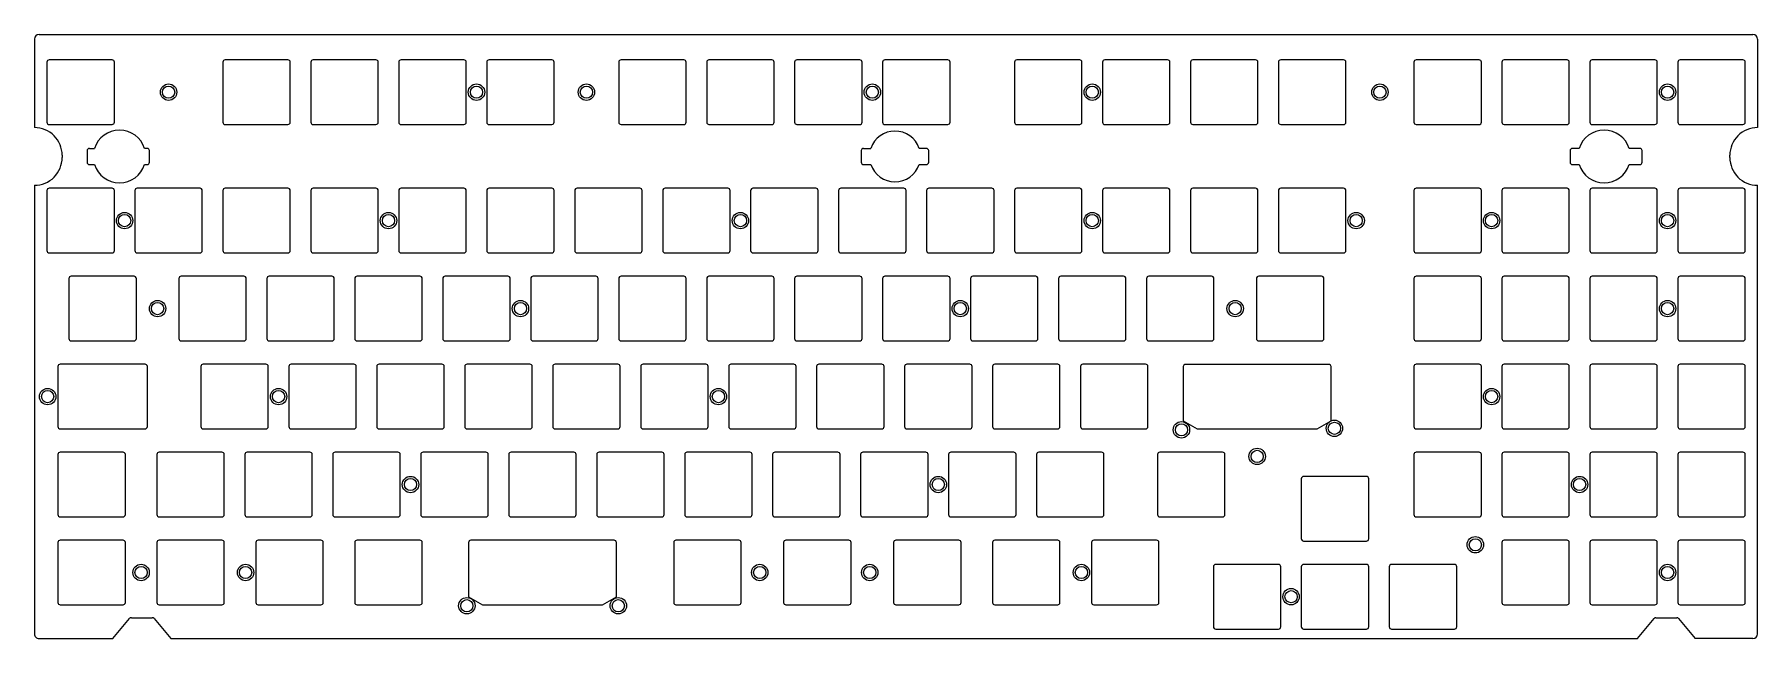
# Model space of a CAD drawing. Header units: millimetres. Extents: x -10 to 363, y -118 to 12.
import ezdxf

# ---------------------------------------------------------------- set-up
doc = ezdxf.new("R2010")
doc.units = ezdxf.units.MM
doc.header["$MEASUREMENT"] = 0

msp = doc.modelspace()

# ---------------------------------------------------------------- linework, layer by layer
for p, q in [((-10.000002, 11.499995), (-10.000001, -7.663)), ((-9.000002, 12.499999), (362.149999, 12.499995)), ((363.149999, 11.499995), (363.149999, -7.662999)), ((-4.000003, -13.663), (-4.000001, -14.163)), ((1.399999, -12.663), (1.399999, -15.163)), ((1.899999, -12.163), (2.999999, -12.163)), ((14.399999, -12.163), (13.849422, -12.163)), ((14.899999, -15.163), (14.899999, -12.663)), ((169.049999, -12.663), (169.049999, -15.163)), ((169.549999, -12.163), (171.135835, -12.162999)), ((183.149999, -12.163), (181.564162, -12.162999)), ((183.649999, -15.163), (183.649999, -12.663)), ((322.549999, -12.662999), (322.549999, -15.162999)), ((324.500575, -12.163), (323.049999, -12.162999)), ((337.649999, -12.163), (335.349998, -12.163)), ((338.149999, -15.163), (338.149999, -12.663)), ((357.149999, -14.163), (357.149999, -13.663)), ((1.899999, -15.663), (2.999999, -15.663)), ((13.849422, -15.663), (14.399999, -15.663)), ((169.549999, -15.663), (171.135836, -15.663)), ((181.564162, -15.663), (183.149999, -15.663)), ((323.049999, -15.662999), (324.500575, -15.662999)), ((335.349998, -15.663001), (337.649999, -15.663)), ((-10.000001, -20.163), (-10.000001, -117.313)), ((363.149999, -117.313), (363.149999, -20.162999)), ((6.999998, -118.313), (10.600075, -113.992907)), ((10.984186, -113.813), (15.515811, -113.812999)), ((15.899922, -113.992907), (19.499999, -118.313)), ((337.149998, -118.313), (340.750075, -113.992907)), ((341.134186, -113.813), (345.665811, -113.813)), ((346.049922, -113.992907), (349.649998, -118.313)), ((-9.000002, -118.312999), (6.999998, -118.313)), ((19.499999, -118.313), (337.149998, -118.313)), ((362.149999, -118.313), (349.649998, -118.313))]:
    msp.add_line(p, q)
for points in [[(7.3, -6.5), (7.3, 6.5, 0.4142123908), (6.8, 7), (-6.8, 7, 0.4142135624), (-7.3, 6.5), (-7.3, -6.5, 0.4142135624), (-6.8, -7), (6.8, -7, 0.4142123908)], [(45.400001, -6.5), (45.400001, 6.5, 0.4142123908), (44.900001, 7), (31.300001, 7, 0.4142135624), (30.800001, 6.5), (30.800001, -6.5, 0.4142135624), (31.300001, -7), (44.900001, -7, 0.4142123908)], [(64.450001, -6.5), (64.450001, 6.5, 0.4142123908), (63.950001, 7), (50.350001, 7, 0.4142135624), (49.850001, 6.5), (49.850001, -6.5, 0.4142135624), (50.350001, -7), (63.950001, -7, 0.4142123908)], [(83.500001, -6.5), (83.500001, 6.5, 0.4142123908), (83.000001, 7), (69.400001, 7, 0.4142135624), (68.900001, 6.5), (68.900001, -6.5, 0.4142135624), (69.400001, -7), (83.000001, -7, 0.4142123908)], [(102.550001, -6.5), (102.550001, 6.5, 0.4142123908), (102.050001, 7), (88.450001, 7, 0.4142135624), (87.950001, 6.5), (87.950001, -6.5, 0.4142135624), (88.450001, -7), (102.050001, -7, 0.4142123908)], [(116.525, 6.5), (116.525, -6.5, 0.4142123908), (117.025, -7), (130.625, -7, 0.4142135624), (131.125, -6.5), (131.125, 6.5, 0.4142135624), (130.625, 7), (117.025, 7, 0.4142123908)], [(135.575, 6.5), (135.575, -6.5, 0.4142123908), (136.075, -7), (149.675, -7, 0.4142135624), (150.175, -6.5), (150.175, 6.5, 0.4142135624), (149.675, 7), (136.075, 7, 0.4142123908)], [(154.625, 6.5), (154.625, -6.5, 0.4142123908), (155.125, -7), (168.725, -7, 0.4142135624), (169.225, -6.5), (169.225, 6.5, 0.4142135624), (168.725, 7), (155.125, 7, 0.4142123908)], [(188.275, -6.5), (188.275, 6.5, 0.4142123908), (187.775, 7), (174.175, 7, 0.4142135624), (173.675, 6.5), (173.675, -6.5, 0.4142135624), (174.175, -7), (187.775, -7, 0.4142123908)], [(216.85, -6.5), (216.85, 6.5, 0.4142123908), (216.35, 7), (202.75, 7, 0.4142135624), (202.25, 6.5), (202.25, -6.5, 0.4142135624), (202.75, -7), (216.35, -7, 0.4142123908)], [(235.9, -6.5), (235.9, 6.5, 0.4142123908), (235.4, 7), (221.8, 7, 0.4142135624), (221.3, 6.5), (221.3, -6.5, 0.4142135624), (221.8, -7), (235.4, -7, 0.4142123908)], [(240.35, 6.5), (240.35, -6.5, 0.4142123908), (240.85, -7), (254.45, -7, 0.4142135624), (254.95, -6.5), (254.95, 6.5, 0.4142135624), (254.45, 7), (240.85, 7, 0.4142123908)], [(259.4, 6.5), (259.4, -6.5, 0.4142123908), (259.9, -7), (273.5, -7, 0.4142135624), (274, -6.5), (274, 6.5, 0.4142135624), (273.5, 7), (259.9, 7, 0.4142123908)], [(288.738001, 6.5), (288.738001, -6.5, 0.4142123908), (289.238001, -7), (302.838001, -7, 0.4142135624), (303.338001, -6.5), (303.338001, 6.5, 0.4142135624), (302.838001, 7), (289.238001, 7, 0.4142123908)], [(307.788001, 6.5), (307.788001, -6.5, 0.4142123908), (308.288001, -7), (321.888001, -7, 0.4142135624), (322.388001, -6.5), (322.388001, 6.5, 0.4142135624), (321.888001, 7), (308.288001, 7, 0.4142123908)], [(341.438001, -6.5), (341.438001, 6.5, 0.4142123908), (340.938001, 7), (327.338001, 7, 0.4142135624), (326.838001, 6.5), (326.838001, -6.5, 0.4142135624), (327.338001, -7), (340.938001, -7, 0.4142123908)], [(360.488001, -6.5), (360.488001, 6.5, 0.4142123908), (359.988001, 7), (346.388001, 7, 0.4142135624), (345.888001, 6.5), (345.888001, -6.5, 0.4142135624), (346.388001, -7), (359.988001, -7, 0.4142123908)], [(-7.300001, -21.313), (-7.300001, -34.313, 0.4142123908), (-6.800001, -34.813), (6.799999, -34.813, 0.4142135624), (7.299999, -34.313), (7.299999, -21.313, 0.4142135624), (6.799999, -20.813), (-6.800001, -20.813, 0.4142123908)], [(26.349999, -34.313), (26.349999, -21.313, 0.4142123908), (25.849999, -20.813), (12.249999, -20.813, 0.4142135624), (11.749999, -21.313), (11.749999, -34.313, 0.4142135624), (12.249999, -34.813), (25.849999, -34.813, 0.4142123908)], [(45.399999, -34.313), (45.399999, -21.313, 0.4142123908), (44.899999, -20.813), (31.299999, -20.813, 0.4142135624), (30.799999, -21.313), (30.799999, -34.313, 0.4142135624), (31.299999, -34.813), (44.899999, -34.813, 0.4142123908)], [(64.449999, -34.313), (64.449999, -21.313, 0.4142123908), (63.949999, -20.813), (50.349999, -20.813, 0.4142135624), (49.849999, -21.313), (49.849999, -34.313, 0.4142135624), (50.349999, -34.813), (63.949999, -34.813, 0.4142123908)], [(83.499999, -34.313), (83.499999, -21.313, 0.4142123908), (82.999999, -20.813), (69.399999, -20.813, 0.4142135624), (68.899999, -21.313), (68.899999, -34.313, 0.4142135624), (69.399999, -34.813), (82.999999, -34.813, 0.4142123908)], [(102.549999, -34.313), (102.549999, -21.313, 0.4142123908), (102.049999, -20.813), (88.449999, -20.813, 0.4142135624), (87.949999, -21.313), (87.949999, -34.313, 0.4142135624), (88.449999, -34.813), (102.049999, -34.813, 0.4142123908)], [(121.599999, -34.313), (121.599999, -21.313, 0.4142123908), (121.099999, -20.813), (107.499999, -20.813, 0.4142135624), (106.999999, -21.313), (106.999999, -34.313, 0.4142135624), (107.499999, -34.813), (121.099999, -34.813, 0.4142123908)], [(140.649999, -34.313), (140.649999, -21.313, 0.4142123908), (140.149999, -20.813), (126.549999, -20.813, 0.4142135624), (126.049999, -21.313), (126.049999, -34.313, 0.4142135624), (126.549999, -34.813), (140.149999, -34.813, 0.4142123908)], [(159.699999, -34.313), (159.699999, -21.313, 0.4142123908), (159.199999, -20.813), (145.599999, -20.813, 0.4142135624), (145.099999, -21.313), (145.099999, -34.313, 0.4142135624), (145.599999, -34.813), (159.199999, -34.813, 0.4142123908)], [(178.749999, -34.313), (178.749999, -21.313, 0.4142123908), (178.249999, -20.813), (164.649999, -20.813, 0.4142135624), (164.149999, -21.313), (164.149999, -34.313, 0.4142135624), (164.649999, -34.813), (178.249999, -34.813, 0.4142123908)], [(197.799999, -34.313), (197.799999, -21.313, 0.4142123908), (197.299999, -20.813), (183.699999, -20.813, 0.4142135624), (183.199999, -21.313), (183.199999, -34.313, 0.4142135624), (183.699999, -34.813), (197.299999, -34.813, 0.4142123908)], [(216.849999, -34.313), (216.849999, -21.313, 0.4142123908), (216.349999, -20.813), (202.749999, -20.813, 0.4142135624), (202.249999, -21.313), (202.249999, -34.313, 0.4142135624), (202.749999, -34.813), (216.349999, -34.813, 0.4142123908)], [(235.899999, -34.313), (235.899999, -21.313, 0.4142123908), (235.399999, -20.813), (221.799999, -20.813, 0.4142135624), (221.299999, -21.313), (221.299999, -34.313, 0.4142135624), (221.799999, -34.813), (235.399999, -34.813, 0.4142123908)], [(240.349999, -21.313), (240.349999, -34.313, 0.4142123908), (240.849999, -34.813), (254.449999, -34.813, 0.4142135624), (254.949999, -34.313), (254.949999, -21.313, 0.4142135624), (254.449999, -20.813), (240.849999, -20.813, 0.4142123908)], [(259.399999, -21.313), (259.399999, -34.313, 0.4142123908), (259.899999, -34.813), (273.499999, -34.813, 0.4142135624), (273.999999, -34.313), (273.999999, -21.313, 0.4142135624), (273.499999, -20.813), (259.899999, -20.813, 0.4142123908)], [(288.738001, -21.313), (288.738001, -34.313, 0.4142123908), (289.238001, -34.813), (302.838001, -34.813, 0.4142135624), (303.338001, -34.313), (303.338001, -21.313, 0.4142135624), (302.838001, -20.813), (289.238001, -20.813, 0.4142123908)], [(307.788001, -21.313), (307.788001, -34.313, 0.4142123908), (308.288001, -34.813), (321.888001, -34.813, 0.4142135624), (322.388001, -34.313), (322.388001, -21.313, 0.4142135624), (321.888001, -20.813), (308.288001, -20.813, 0.4142123908)], [(341.438001, -34.313), (341.438001, -21.313, 0.4142123908), (340.938001, -20.813), (327.338001, -20.813, 0.4142135624), (326.838001, -21.313), (326.838001, -34.313, 0.4142135624), (327.338001, -34.813), (340.938001, -34.813, 0.4142123908)], [(360.488001, -34.313), (360.488001, -21.313, 0.4142123908), (359.988001, -20.813), (346.388001, -20.813, 0.4142135624), (345.888001, -21.313), (345.888001, -34.313, 0.4142135624), (346.388001, -34.813), (359.988001, -34.813, 0.4142123908)], [(-2.537501, -40.363), (-2.537501, -53.363, 0.4142123908), (-2.037501, -53.863), (11.562499, -53.863, 0.4142135624), (12.062499, -53.363), (12.062499, -40.363, 0.4142135624), (11.562499, -39.863), (-2.037501, -39.863, 0.4142123908)], [(21.274999, -40.363), (21.274999, -53.363, 0.4142123908), (21.774999, -53.863), (35.374999, -53.863, 0.4142135624), (35.874999, -53.363), (35.874999, -40.363, 0.4142135624), (35.374999, -39.863), (21.774999, -39.863, 0.4142123908)], [(40.324999, -40.363), (40.324999, -53.363, 0.4142123908), (40.824999, -53.863), (54.424999, -53.863, 0.4142135624), (54.924999, -53.363), (54.924999, -40.363, 0.4142135624), (54.424999, -39.863), (40.824999, -39.863, 0.4142123908)], [(59.374999, -40.363), (59.374999, -53.363, 0.4142123908), (59.874999, -53.863), (73.474999, -53.863, 0.4142135624), (73.974999, -53.363), (73.974999, -40.363, 0.4142135624), (73.474999, -39.863), (59.874999, -39.863, 0.4142123908)], [(78.424999, -40.363), (78.424999, -53.363, 0.4142123908), (78.924999, -53.863), (92.524999, -53.863, 0.4142135624), (93.024999, -53.363), (93.024999, -40.363, 0.4142135624), (92.524999, -39.863), (78.924999, -39.863, 0.4142123908)], [(97.474999, -40.363), (97.474999, -53.363, 0.4142123908), (97.974999, -53.863), (111.574999, -53.863, 0.4142135624), (112.074999, -53.363), (112.074999, -40.363, 0.4142135624), (111.574999, -39.863), (97.974999, -39.863, 0.4142123908)], [(116.524999, -40.363), (116.524999, -53.363, 0.4142123908), (117.024999, -53.863), (130.624999, -53.863, 0.4142135624), (131.124999, -53.363), (131.124999, -40.363, 0.4142135624), (130.624999, -39.863), (117.024999, -39.863, 0.4142123908)], [(135.574999, -40.363), (135.574999, -53.363, 0.4142123908), (136.074999, -53.863), (149.674999, -53.863, 0.4142135624), (150.174999, -53.363), (150.174999, -40.363, 0.4142135624), (149.674999, -39.863), (136.074999, -39.863, 0.4142123908)], [(154.624999, -40.363), (154.624999, -53.363, 0.4142123908), (155.124999, -53.863), (168.724999, -53.863, 0.4142135624), (169.224999, -53.363), (169.224999, -40.363, 0.4142135624), (168.724999, -39.863), (155.124999, -39.863, 0.4142123908)], [(173.674999, -40.363), (173.674999, -53.363, 0.4142123908), (174.174999, -53.863), (187.774999, -53.863, 0.4142135624), (188.274999, -53.363), (188.274999, -40.363, 0.4142135624), (187.774999, -39.863), (174.174999, -39.863, 0.4142123908)], [(192.724999, -40.363), (192.724999, -53.363, 0.4142123908), (193.224999, -53.863), (206.824999, -53.863, 0.4142135624), (207.324999, -53.363), (207.324999, -40.363, 0.4142135624), (206.824999, -39.863), (193.224999, -39.863, 0.4142123908)], [(211.774999, -40.363), (211.774999, -53.363, 0.4142123908), (212.274999, -53.863), (225.874999, -53.863, 0.4142135624), (226.374999, -53.363), (226.374999, -40.363, 0.4142135624), (225.874999, -39.863), (212.274999, -39.863, 0.4142123908)], [(230.824999, -40.363), (230.824999, -53.363, 0.4142123908), (231.324999, -53.863), (244.924999, -53.863, 0.4142135624), (245.424999, -53.363), (245.424999, -40.363, 0.4142135624), (244.924999, -39.863), (231.324999, -39.863, 0.4142123908)], [(254.637499, -40.363), (254.637499, -53.363, 0.4142123908), (255.137499, -53.863), (268.737499, -53.863, 0.4142135624), (269.237499, -53.363), (269.237499, -40.363, 0.4142135624), (268.737499, -39.863), (255.137499, -39.863, 0.4142123908)], [(288.738001, -40.363), (288.738001, -53.363, 0.4142123908), (289.238001, -53.863), (302.838001, -53.863, 0.4142135624), (303.338001, -53.363), (303.338001, -40.363, 0.4142135624), (302.838001, -39.863), (289.238001, -39.863, 0.4142123908)], [(307.788001, -40.363), (307.788001, -53.363, 0.4142123908), (308.288001, -53.863), (321.888001, -53.863, 0.4142135624), (322.388001, -53.363), (322.388001, -40.363, 0.4142135624), (321.888001, -39.863), (308.288001, -39.863, 0.4142123908)], [(341.438001, -53.363), (341.438001, -40.363, 0.4142123908), (340.938001, -39.863), (327.338001, -39.863, 0.4142135624), (326.838001, -40.363), (326.838001, -53.363, 0.4142135624), (327.338001, -53.863), (340.938001, -53.863, 0.4142123908)], [(345.888001, -40.363), (345.888001, -53.363, 0.4142123908), (346.388001, -53.863), (359.988001, -53.863, 0.4142135624), (360.488001, -53.363), (360.488001, -40.363, 0.4142135624), (359.988001, -39.863), (346.388001, -39.863, 0.4142123908)], [(14.443749, -72.413), (14.443749, -59.413, 0.4142135624), (13.943749, -58.913), (-4.418755, -58.913, 0.4142123908), (-4.918755, -59.413), (-4.918755, -72.413, 0.4142123908), (-4.418755, -72.913), (13.943749, -72.913, 0.4142135624)], [(26.037499, -59.413), (26.037499, -72.413, 0.4142123908), (26.537499, -72.913), (40.137499, -72.913, 0.4142135624), (40.637499, -72.413), (40.637499, -59.413, 0.4142135624), (40.137499, -58.913), (26.537499, -58.913, 0.4142123908)], [(45.087499, -59.413), (45.087499, -72.413, 0.4142123908), (45.587499, -72.913), (59.187499, -72.913, 0.4142135624), (59.687499, -72.413), (59.687499, -59.413, 0.4142135624), (59.187499, -58.913), (45.587499, -58.913, 0.4142123908)], [(64.137499, -59.413), (64.137499, -72.413, 0.4142123908), (64.637499, -72.913), (78.237499, -72.913, 0.4142135624), (78.737499, -72.413), (78.737499, -59.413, 0.4142135624), (78.237499, -58.913), (64.637499, -58.913, 0.4142123908)], [(83.187499, -59.413), (83.187499, -72.413, 0.4142123908), (83.687499, -72.913), (97.287499, -72.913, 0.4142135624), (97.787499, -72.413), (97.787499, -59.413, 0.4142135624), (97.287499, -58.913), (83.687499, -58.913, 0.4142123908)], [(102.237499, -59.413), (102.237499, -72.413, 0.4142123908), (102.737499, -72.913), (116.337499, -72.913, 0.4142135624), (116.837499, -72.413), (116.837499, -59.413, 0.4142135624), (116.337499, -58.913), (102.737499, -58.913, 0.4142123908)], [(121.287499, -59.413), (121.287499, -72.413, 0.4142123908), (121.787499, -72.913), (135.387499, -72.913, 0.4142135624), (135.887499, -72.413), (135.887499, -59.413, 0.4142135624), (135.387499, -58.913), (121.787499, -58.913, 0.4142123908)], [(140.337499, -59.413), (140.337499, -72.413, 0.4142123908), (140.837499, -72.913), (154.437499, -72.913, 0.4142135624), (154.937499, -72.413), (154.937499, -59.413, 0.4142135624), (154.437499, -58.913), (140.837499, -58.913, 0.4142123908)], [(159.387499, -59.413), (159.387499, -72.413, 0.4142123908), (159.887499, -72.913), (173.487499, -72.913, 0.4142135624), (173.987499, -72.413), (173.987499, -59.413, 0.4142135624), (173.487499, -58.913), (159.887499, -58.913, 0.4142123908)], [(178.437499, -59.413), (178.437499, -72.413, 0.4142123908), (178.937499, -72.913), (192.537499, -72.913, 0.4142135624), (193.037499, -72.413), (193.037499, -59.413, 0.4142135624), (192.537499, -58.913), (178.937499, -58.913, 0.4142123908)], [(197.487499, -59.413), (197.487499, -72.413, 0.4142123908), (197.987499, -72.913), (211.587499, -72.913, 0.4142135624), (212.087499, -72.413), (212.087499, -59.413, 0.4142135624), (211.587499, -58.913), (197.987499, -58.913, 0.4142123908)], [(216.537499, -59.413), (216.537499, -72.413, 0.4142123908), (217.037499, -72.913), (230.637499, -72.913, 0.4142135624), (231.137499, -72.413), (231.137499, -59.413, 0.4142135624), (230.637499, -58.913), (217.037499, -58.913, 0.4142123908)], [(238.793749, -59.438), (238.793749, -71.156), (241.793749, -72.888), (267.793749, -72.888), (270.793749, -71.156), (270.793749, -59.438, 0.4142135624), (270.293749, -58.938), (239.293749, -58.938, 0.4142123908)], [(288.738001, -59.413), (288.738001, -72.413, 0.4142123908), (289.238001, -72.913), (302.838001, -72.913, 0.4142135624), (303.338001, -72.413), (303.338001, -59.413, 0.4142135624), (302.838001, -58.913), (289.238001, -58.913, 0.4142123908)], [(307.788001, -59.413), (307.788001, -72.413, 0.4142123908), (308.288001, -72.913), (321.888001, -72.913, 0.4142135624), (322.388001, -72.413), (322.388001, -59.413, 0.4142135624), (321.888001, -58.913), (308.288001, -58.913, 0.4142123908)], [(341.438001, -72.413), (341.438001, -59.413, 0.4142123908), (340.938001, -58.913), (327.338001, -58.913, 0.4142135624), (326.838001, -59.413), (326.838001, -72.413, 0.4142135624), (327.338001, -72.913), (340.938001, -72.913, 0.4142123908)], [(345.888001, -59.413), (345.888001, -72.413, 0.4142123908), (346.388001, -72.913), (359.988001, -72.913, 0.4142135624), (360.488001, -72.413), (360.488001, -59.413, 0.4142135624), (359.988001, -58.913), (346.388001, -58.913, 0.4142123908)], [(-4.918751, -78.463), (-4.918751, -91.463, 0.4142135624), (-4.418751, -91.963), (9.181249, -91.963, 0.4142123908), (9.681249, -91.463), (9.681249, -78.463, 0.4142123908), (9.181249, -77.963), (-4.418751, -77.963, 0.4142135624)], [(16.506249, -78.463), (16.506249, -91.463, 0.4142135624), (17.006249, -91.963), (30.606249, -91.963, 0.4142123908), (31.106249, -91.463), (31.106249, -78.463, 0.4142123908), (30.606249, -77.963), (17.006249, -77.963, 0.4142135624)], [(50.162499, -91.463), (50.162499, -78.463, 0.4142123908), (49.662499, -77.963), (36.062499, -77.963, 0.4142135624), (35.562499, -78.463), (35.562499, -91.463, 0.4142135624), (36.062499, -91.963), (49.662499, -91.963, 0.4142123908)], [(69.212499, -91.463), (69.212499, -78.463, 0.4142123908), (68.712499, -77.963), (55.112499, -77.963, 0.4142135624), (54.612499, -78.463), (54.612499, -91.463, 0.4142135624), (55.112499, -91.963), (68.712499, -91.963, 0.4142123908)], [(88.262499, -91.463), (88.262499, -78.463, 0.4142123908), (87.762499, -77.963), (74.162499, -77.963, 0.4142135624), (73.662499, -78.463), (73.662499, -91.463, 0.4142135624), (74.162499, -91.963), (87.762499, -91.963, 0.4142123908)], [(107.312499, -91.463), (107.312499, -78.463, 0.4142123908), (106.812499, -77.963), (93.212499, -77.963, 0.4142135624), (92.712499, -78.463), (92.712499, -91.463, 0.4142135624), (93.212499, -91.963), (106.812499, -91.963, 0.4142123908)], [(126.362499, -91.463), (126.362499, -78.463, 0.4142123908), (125.862499, -77.963), (112.262499, -77.963, 0.4142135624), (111.762499, -78.463), (111.762499, -91.463, 0.4142135624), (112.262499, -91.963), (125.862499, -91.963, 0.4142123908)], [(145.412499, -91.463), (145.412499, -78.463, 0.4142123908), (144.912499, -77.963), (131.312499, -77.963, 0.4142135624), (130.812499, -78.463), (130.812499, -91.463, 0.4142135624), (131.312499, -91.963), (144.912499, -91.963, 0.4142123908)], [(164.462499, -91.463), (164.462499, -78.463, 0.4142123908), (163.962499, -77.963), (150.362499, -77.963, 0.4142135624), (149.862499, -78.463), (149.862499, -91.463, 0.4142135624), (150.362499, -91.963), (163.962499, -91.963, 0.4142123908)], [(183.512499, -91.463), (183.512499, -78.463, 0.4142123908), (183.012499, -77.963), (169.412499, -77.963, 0.4142135624), (168.912499, -78.463), (168.912499, -91.463, 0.4142135624), (169.412499, -91.963), (183.012499, -91.963, 0.4142123908)], [(202.562499, -91.463), (202.562499, -78.463, 0.4142123908), (202.062499, -77.963), (188.462499, -77.963, 0.4142135624), (187.962499, -78.463), (187.962499, -91.463, 0.4142135624), (188.462499, -91.963), (202.062499, -91.963, 0.4142123908)], [(221.612499, -91.463), (221.612499, -78.463, 0.4142123908), (221.112499, -77.963), (207.512499, -77.963, 0.4142135624), (207.012499, -78.463), (207.012499, -91.463, 0.4142135624), (207.512499, -91.963), (221.112499, -91.963, 0.4142123908)], [(247.806249, -91.463), (247.806249, -78.463, 0.4142123908), (247.306249, -77.963), (233.706249, -77.963, 0.4142135624), (233.206249, -78.463), (233.206249, -91.463, 0.4142135624), (233.706249, -91.963), (247.306249, -91.963, 0.4142123908)], [(288.738001, -78.463), (288.738001, -91.463, 0.4142123908), (289.238001, -91.963), (302.838001, -91.963, 0.4142135624), (303.338001, -91.463), (303.338001, -78.463, 0.4142135624), (302.838001, -77.963), (289.238001, -77.963, 0.4142123908)], [(307.788001, -78.463), (307.788001, -91.463, 0.4142123908), (308.288001, -91.963), (321.888001, -91.963, 0.4142135624), (322.388001, -91.463), (322.388001, -78.463, 0.4142135624), (321.888001, -77.963), (308.288001, -77.963, 0.4142123908)], [(341.438001, -91.463), (341.438001, -78.463, 0.4142123908), (340.938001, -77.963), (327.338001, -77.963, 0.4142135624), (326.838001, -78.463), (326.838001, -91.463, 0.4142135624), (327.338001, -91.963), (340.938001, -91.963, 0.4142123908)], [(345.888001, -78.463), (345.888001, -91.463, 0.4142123908), (346.388001, -91.963), (359.988001, -91.963, 0.4142135624), (360.488001, -91.463), (360.488001, -78.463, 0.4142135624), (359.988001, -77.963), (346.388001, -77.963, 0.4142123908)], [(264.353001, -83.7019), (264.353001, -96.7019, 0.4142123908), (264.853001, -97.2019), (278.453001, -97.2019, 0.4142135624), (278.953001, -96.7019), (278.953001, -83.7019, 0.4142135624), (278.453001, -83.2019), (264.853001, -83.2019, 0.4142123908)], [(-4.91875, -97.513), (-4.91875, -110.513, 0.4142123908), (-4.41875, -111.013), (9.18125, -111.013, 0.4142135624), (9.68125, -110.513), (9.68125, -97.513, 0.4142135624), (9.18125, -97.013), (-4.41875, -97.013, 0.4142123908)], [(16.5125, -97.513), (16.5125, -110.513, 0.4142123908), (17.0125, -111.013), (30.6125, -111.013, 0.4142135624), (31.1125, -110.513), (31.1125, -97.513, 0.4142135624), (30.6125, -97.013), (17.0125, -97.013, 0.4142123908)], [(37.94375, -97.513), (37.94375, -110.513, 0.4142123908), (38.44375, -111.013), (52.04375, -111.013, 0.4142135624), (52.54375, -110.513), (52.54375, -97.513, 0.4142135624), (52.04375, -97.013), (38.44375, -97.013, 0.4142123908)], [(59.375, -97.513), (59.375, -110.513, 0.4142123908), (59.875, -111.013), (73.475, -111.013, 0.4142135624), (73.975, -110.513), (73.975, -97.513, 0.4142135624), (73.475, -97.013), (59.875, -97.013, 0.4142123908)], [(128.43125, -97.513), (128.43125, -110.513, 0.4142123908), (128.93125, -111.013), (142.53125, -111.013, 0.4142135624), (143.03125, -110.513), (143.03125, -97.513, 0.4142135624), (142.53125, -97.013), (128.93125, -97.013, 0.4142123908)], [(152.24375, -97.513), (152.24375, -110.513, 0.4142123908), (152.74375, -111.013), (166.34375, -111.013, 0.4142135624), (166.84375, -110.513), (166.84375, -97.513, 0.4142135624), (166.34375, -97.013), (152.74375, -97.013, 0.4142123908)], [(176.05625, -97.513), (176.05625, -110.513, 0.4142123908), (176.55625, -111.013), (190.15625, -111.013, 0.4142135624), (190.65625, -110.513), (190.65625, -97.513, 0.4142135624), (190.15625, -97.013), (176.55625, -97.013, 0.4142123908)], [(197.4875, -97.513), (197.4875, -110.513, 0.4142123908), (197.9875, -111.013), (211.5875, -111.013, 0.4142135624), (212.0875, -110.513), (212.0875, -97.513, 0.4142135624), (211.5875, -97.013), (197.9875, -97.013, 0.4142123908)], [(218.91875, -97.513), (218.91875, -110.513, 0.4142123908), (219.41875, -111.013), (233.01875, -111.013, 0.4142135624), (233.51875, -110.513), (233.51875, -97.513, 0.4142135624), (233.01875, -97.013), (219.41875, -97.013, 0.4142123908)], [(307.788001, -97.513), (307.788001, -110.513, 0.4142123908), (308.288001, -111.013), (321.888001, -111.013, 0.4142135624), (322.388001, -110.513), (322.388001, -97.513, 0.4142135624), (321.888001, -97.013), (308.288001, -97.013, 0.4142123908)], [(326.838001, -97.513), (326.838001, -110.513, 0.4142123908), (327.338001, -111.013), (340.938001, -111.013, 0.4142135624), (341.438001, -110.513), (341.438001, -97.513, 0.4142135624), (340.938001, -97.013), (327.338001, -97.013, 0.4142123908)], [(345.888001, -97.513), (345.888001, -110.513, 0.4142123908), (346.388001, -111.013), (359.988001, -111.013, 0.4142135624), (360.488001, -110.513), (360.488001, -97.513, 0.4142135624), (359.988001, -97.013), (346.388001, -97.013, 0.4142123908)], [(84.0125, -97.538), (84.0125, -109.256), (87.0125, -110.988), (113.0125, -110.988), (116.0125, -109.256), (116.0125, -97.538, 0.4142135624), (115.5125, -97.038), (84.5125, -97.038, 0.4142123908)], [(245.303001, -102.7519), (245.303001, -115.7519, 0.4142123908), (245.803001, -116.2519), (259.403001, -116.2519, 0.4142135624), (259.903001, -115.7519), (259.903001, -102.7519, 0.4142135624), (259.403001, -102.2519), (245.803001, -102.2519, 0.4142123908)], [(264.353001, -102.7519), (264.353001, -115.7519, 0.4142123908), (264.853001, -116.2519), (278.453001, -116.2519, 0.4142135624), (278.953001, -115.7519), (278.953001, -102.7519, 0.4142135624), (278.453001, -102.2519), (264.853001, -102.2519, 0.4142123908)], [(283.403001, -102.7519), (283.403001, -115.7519, 0.4142123908), (283.903001, -116.2519), (297.503001, -116.2519, 0.4142135624), (298.003001, -115.7519), (298.003001, -102.7519, 0.4142135624), (297.503001, -102.2519), (283.903001, -102.2519, 0.4142123908)]]:
    msp.add_lwpolyline(points, format="xyb", close=True)
for centre, radius in [((19.050016, 0), 1.775), ((19.050016, 0), 1.325), ((85.725009, 0), 1.775), ((85.725009, 0), 1.325), ((109.537513, 0), 1.775), ((109.537513, 0), 1.325), ((171.450008, 0), 1.775), ((171.450008, 0), 1.325), ((219.075008, 0), 1.775), ((219.075008, 0), 1.325), ((281.368752, 0), 1.775), ((281.368752, 0), 1.325), ((343.663041, 0), 1.775), ((343.663041, 0), 1.325), ((9.525007, -27.813), 1.775), ((66.674999, -27.813), 1.775), ((142.874999, -27.813), 1.775), ((219.074999, -27.813), 1.775), ((276.225007, -27.813), 1.775), ((305.563009, -27.813), 1.775), ((343.663041, -27.813), 1.775), ((9.525007, -27.813), 1.325), ((66.674999, -27.813), 1.325), ((142.874999, -27.813), 1.325), ((219.074999, -27.813), 1.325), ((276.225007, -27.813), 1.325), ((305.563009, -27.813), 1.325), ((343.663041, -27.813), 1.325), ((16.668749, -46.863), 1.775), ((16.668749, -46.863), 1.325), ((95.249999, -46.863), 1.775), ((95.249999, -46.863), 1.325), ((190.499999, -46.863), 1.775), ((190.499999, -46.863), 1.325), ((250.031249, -46.863), 1.775), ((250.031249, -46.863), 1.325), ((343.662993, -46.863), 1.775), ((343.662993, -46.863), 1.325), ((-7.143751, -65.913), 1.775), ((-7.143751, -65.913), 1.325), ((42.862499, -65.913), 1.775), ((42.862499, -65.913), 1.325), ((138.112499, -65.913), 1.775), ((138.112499, -65.913), 1.325), ((305.563009, -65.913032), 1.775), ((305.563009, -65.913032), 1.325), ((238.393749, -73.113), 1.775), ((238.393749, -73.113), 1.325), ((271.518749, -72.788), 1.775), ((271.518749, -72.788), 1.325), ((254.793749, -78.875524), 1.775), ((254.793749, -78.875524), 1.325), ((71.437499, -84.963), 1.775), ((71.437499, -84.963), 1.325), ((185.737499, -84.963), 1.775), ((185.737499, -84.963), 1.325), ((324.613025, -84.963048), 1.775), ((324.613025, -84.963048), 1.325), ((302.038001, -98.013), 1.775), ((302.038001, -98.013), 1.325), ((13.096874, -104.013), 1.775), ((13.096874, -104.013), 1.325), ((35.718749, -104.013), 1.775), ((35.718749, -104.013), 1.325), ((147.067176, -104.013), 1.775), ((147.067176, -104.013), 1.325), ((170.879696, -104.013), 1.775), ((170.879696, -104.013), 1.325), ((216.718778, -104.013), 1.775), ((216.718778, -104.013), 1.325), ((343.662993, -104.013), 1.775), ((343.662993, -104.013), 1.325), ((262.128009, -109.2519), 1.775), ((262.128009, -109.2519), 1.325), ((83.637499, -111.213), 1.775), ((83.637499, -111.213), 1.325), ((116.437499, -111.213), 1.775), ((116.437499, -111.213), 1.325)]:
    msp.add_circle(centre, radius)
for centre, radius, start, end in [((-8.999958, 11.499955), 1.000044, 90.00252091, 179.99770827), ((362.149952, 11.499895), 1.0001, 0.00572931, 89.99730737), ((-9.999998, -13.662995), 5.999995, -0.00004775, 90.00002865), ((8.424712, -13.913005), 5.7, 17.87963936, 162.1203699), ((176.350002, -13.913005), 5.499999, 18.55307507, 161.44694813), ((329.925252, -13.913005), 5.699967, 17.87952826, 162.1202588), ((363.149952, -13.663005), 5.999954, 89.99955118, 179.99995226), ((-9.999998, -14.163005), 5.999995, -90.00002865, 0.00004775), ((1.899952, -12.662905), 0.499953, 89.99461317, 180.01088722), ((14.399952, -12.663005), 0.500005, 0.0005729, 89.99461425), ((169.549952, -12.663005), 0.499953, 89.99461425, 179.99942699), ((183.149952, -12.663005), 0.500005, 0.0005729, 89.99461425), ((323.049952, -12.663005), 0.499953, 89.99461426, 179.99931239), ((337.649952, -12.663005), 0.500005, 0.0005729, 89.99461425), ((363.149952, -14.163005), 5.999995, 179.99995225, 270.00044882), ((1.899952, -15.163005), 0.499995, 179.99942699, 270.00538586), ((8.424711, -13.913), 5.7, 197.87958535, 342.12041156), ((14.399952, -15.162905), 0.500047, 270.00538478, 359.98911483), ((169.549952, -15.163005), 0.499995, 179.99942699, 270.00538586), ((176.349999, -13.913001), 5.499999, 198.552996, 341.447004), ((183.149952, -15.163005), 0.500047, -89.99461414, 0.0005729), ((323.049952, -15.163005), 0.499994, 179.99931239, 270.00538587), ((329.925252, -13.913005), 5.700031, 197.87963597, 342.12055784), ((337.649952, -15.163005), 0.500047, -89.99461414, 0.0005729), ((10.984152, -114.313005), 0.499977, 89.99610393, 140.19145037), ((15.515752, -114.313005), 0.500006, 39.80172742, 89.99323918), ((341.134152, -114.313005), 0.499977, 89.99610393, 140.19145037), ((345.665752, -114.313005), 0.500006, 39.80172742, 89.99323917), ((-9.000048, -117.313005), 0.999994, 179.99971351, 270.00263562), ((362.149952, -117.313005), 1.000047, -89.99730708, 0.00028646)]:
    msp.add_arc(centre, radius, start, end)

doc.saveas('drawing.dxf')
